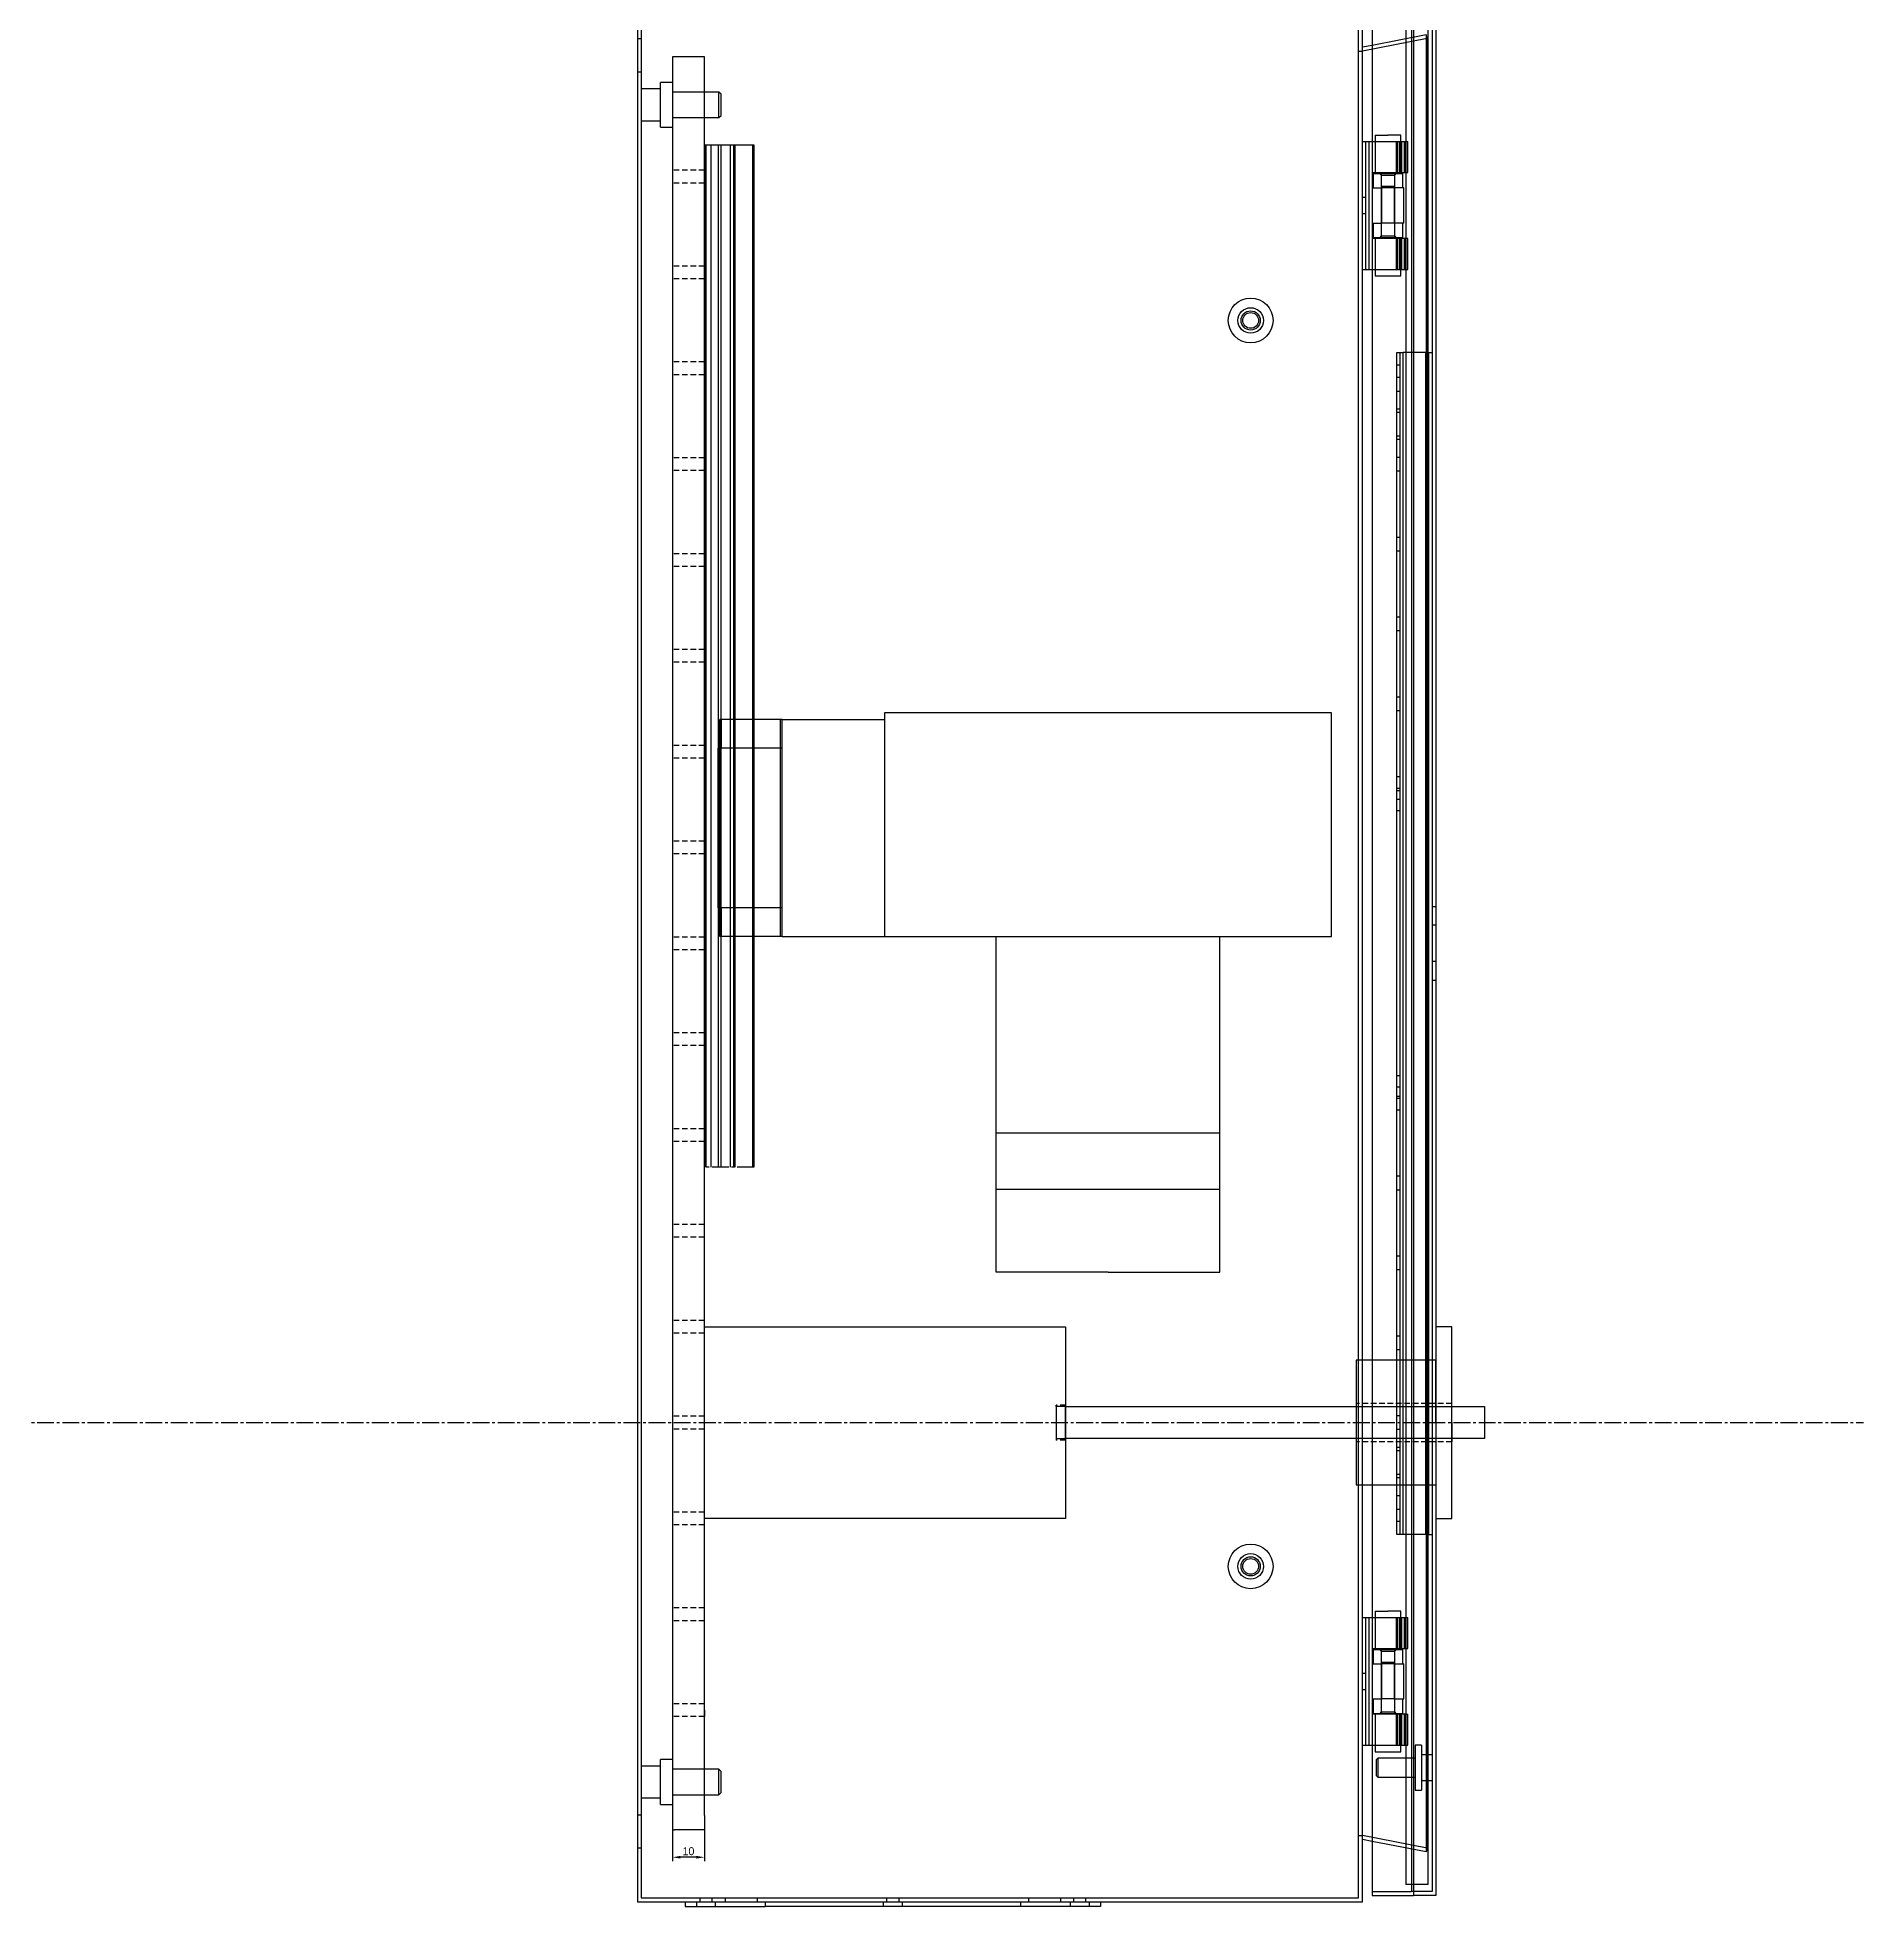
# Model space of a CAD drawing. Header units: millimetres. Extents: x -1071 to 1189, y -428 to 1131.
# Drawn here: x 617 to 1189, y 20 to 605 of the extents above; entities that cross this region are included whole.
import ezdxf

# ---------------------------------------------------------------- set-up
doc = ezdxf.new("R2010")
doc.units = ezdxf.units.MM
doc.header["$LTSCALE"] = 7
doc.header["$MEASUREMENT"] = 0
for name, pattern in [('CENTER2', [1.125, 0.75, -0.125, 0.125, -0.125]), ('DASHED2', [0.375, 0.25, -0.125]), ('phl_thick', [0])]:
    doc.linetypes.add(name, pattern=pattern)
for name, color, linetype in [('BPLATE01', 32, 'Continuous'), ('CAMERA', 161, 'Continuous'), ('CASE01', 1, 'Continuous'), ('CONSTRUCT_LINES', 9, 'CENTER2'), ('LEAD01', 6, 'Continuous'), ('RAIL01', 3, 'CENTER2')]:
    doc.layers.add(name, color=color, linetype=linetype)
doc.dimstyles.new('ISO-25', dxfattribs={"dimtxt": 2.5, "dimasz": 2.5, "dimexe": 1.25, "dimexo": 0.625, "dimtad": 1, "dimtxsty": 'Standard', "dimcen": 2.5, "dimadec": 0, "dimazin": 0, "dimtfac": 1, "dimtmove": 0, "dimatfit": 3, "dimfxl": 1, "dimarcsym": 0})

# ---------------------------------------------------------------- blocks, each defined once
blk = doc.blocks.new('L_CASE01')
for p, q in [((0, 600), (0, 0)), ((0, 600), (227, 600)), ((1.2, 598.8), (225.8, 598.8)), ((1.2, 598.8), (1.2, 1.2)), ((225.8, 1.2), (225.8, 598.8)), ((227, 0), (227, 600)), ((230, 598), (230, 2)), ((230, 598), (243, 598)), ((243, 598), (243, 2)), ((243, 598), (250, 598)), ((250, 598), (250, 2)), ((230, 596.8), (242.38, 596.8)), ((247.6, 594.6), (240.6, 594.6)), ((240.6, 594.6), (240.6, 583.14)), ((242.38, 596.8), (242.38, 3.2)), ((242.38, 596.8), (248.8, 596.8)), ((247.6, 485), (247.6, 594.6)), ((248.8, 596.8), (248.8, 3.2)), ((1.2, 583.15), (0, 583.15)), ((225.8, 579.28), (227, 579.28)), ((247.23, 583.21), (227, 579.28)), ((230, 581.08), (227, 580.5)), ((247, 584.39), (230, 581.08)), ((240.6, 583.14), (240.6, 485)), ((247, 584.39), (247, 15.61)), ((247.23, 583.21), (247, 584.39)), ((247.23, 583.21), (247.23, 16.79)), ((0, 572.85), (1.2, 572.85)), ((11, 569.5), (7.2, 569.5)), ((7.2, 562.5), (7.2, 569.5)), ((11, 569.5), (11, 555.5)), ((7.2, 567.5), (1.2, 567.5)), ((7.2, 555.5), (7.2, 562.5)), ((25.52, 566.5), (11, 566.5)), ((26.2, 565.82), (25.52, 566.5)), ((25.52, 562.5), (25.52, 566.5)), ((25.52, 558.5), (25.52, 562.5)), ((26.2, 562.5), (26.2, 565.82)), ((26.2, 559.18), (26.2, 562.5)), ((1.2, 557.5), (7.2, 557.5)), ((11, 558.5), (13.5, 558.5)), ((13.5, 558.5), (25.52, 558.5)), ((25.52, 558.5), (26.2, 559.18)), ((7.2, 555.5), (11, 555.5)), ((227, 551), (229, 551)), ((228, 551), (228, 511)), ((229, 551), (229, 511)), ((229, 551), (230, 551)), ((230, 551), (239.19, 551)), ((231, 553), (231, 551)), ((231, 553), (235, 553)), ((231, 551), (231, 541.3)), ((239, 553), (235, 553)), ((237.6, 551), (237.6, 541.3)), ((237.84, 551), (237.84, 541.3)), ((238, 541.3), (238, 551)), ((238.46, 551), (238.46, 541.3)), ((238.78, 551), (238.78, 541.3)), ((239, 551), (239, 553)), ((239.19, 551), (240.6, 551)), ((239.19, 551), (239.19, 541.3)), ((240.14, 551), (240.14, 541.3)), ((240.19, 541.3), (240.19, 551)), ((240.6, 551), (241.19, 551)), ((241.08, 551), (241.08, 541.3)), ((241.19, 541.3), (241.19, 551)), ((230.19, 536.5), (230.19, 541.3)), ((230.19, 541.3), (239.19, 541.3)), ((230.35, 541), (230.35, 536.5)), ((230.35, 541), (239.65, 541)), ((232.4, 541), (232.9, 540.5)), ((232.9, 541.3), (232.9, 541)), ((232.9, 541), (232.9, 540.5)), ((232.9, 540.5), (237.1, 540.5)), ((232.9, 540.5), (232.9, 521.5)), ((237.1, 541), (237.1, 541.3)), ((237.1, 540.5), (237.1, 541)), ((237.1, 540.5), (237.6, 541)), ((237.1, 521.5), (237.1, 540.5)), ((239.19, 541.3), (240.6, 541.3)), ((239.65, 536.5), (239.65, 541)), ((240.6, 541.3), (241.19, 541.3)), ((228, 533.5), (227, 533.5)), ((230, 536.5), (233, 536.5)), ((230.19, 525.5), (230.19, 536.5)), ((233, 536.9), (233, 525.5)), ((237, 536.9), (233, 536.9)), ((237, 536.5), (233, 536.5)), ((237, 525.5), (237, 536.9)), ((240, 536.5), (237, 536.5)), ((240, 525.5), (240, 536.5)), ((227, 528.5), (228, 528.5)), ((230, 525.5), (233, 525.5)), ((230.19, 520.7), (230.19, 525.5)), ((230.35, 525.5), (230.35, 521)), ((230.35, 521), (239.65, 521)), ((232.9, 521.5), (232.4, 521)), ((232.9, 521.5), (232.9, 521)), ((232.9, 521.5), (237.1, 521.5)), ((232.9, 521), (232.9, 520.7)), ((237, 525.5), (233, 525.5)), ((240, 525.5), (237, 525.5)), ((237.1, 521), (237.1, 521.5)), ((237.6, 521), (237.1, 521.5)), ((237.1, 520.7), (237.1, 521)), ((239.65, 521), (239.65, 525.5)), ((239.19, 520.7), (230.19, 520.7)), ((231, 520.7), (231, 511)), ((237.6, 520.7), (237.6, 511)), ((237.84, 520.7), (237.84, 511)), ((238, 511), (238, 520.7)), ((238.46, 520.7), (238.46, 511)), ((238.78, 520.7), (238.78, 511)), ((240.6, 520.7), (239.19, 520.7)), ((239.19, 520.7), (239.19, 511)), ((240.14, 520.7), (240.14, 511)), ((240.19, 511), (240.19, 520.7)), ((241.19, 520.7), (240.6, 520.7)), ((241.08, 520.7), (241.08, 511)), ((241.19, 511), (241.19, 520.7)), ((227, 511), (229, 511)), ((229, 511), (230, 511)), ((230, 511), (239.19, 511)), ((231, 511), (231, 509)), ((239, 509), (239, 511)), ((239.19, 511), (240.6, 511)), ((240.6, 511), (241.19, 511)), ((231, 509), (239, 509)), ((237.8, 115), (237.8, 485)), ((237.8, 485), (239.8, 485)), ((238.8, 481), (237.8, 481)), ((238.8, 115), (238.8, 485)), ((239.8, 115), (239.8, 485)), ((246.8, 485), (239.8, 485)), ((240.6, 485), (240.6, 115)), ((246.8, 115), (246.8, 485)), ((246.8, 485), (247.23, 485)), ((247.23, 485), (247.8, 485)), ((247.6, 311.49), (247.6, 485)), ((247.8, 485), (248.8, 485)), ((247.8, 115), (247.8, 485)), ((238.8, 477.1), (237.8, 477.1)), ((237.8, 472.9), (238.8, 472.9)), ((238.8, 467.24), (237.8, 467.24)), ((238.8, 466.2), (237.8, 466.2)), ((238.8, 458.8), (237.8, 458.8)), ((238.8, 457.76), (237.8, 457.76)), ((238.8, 452.1), (237.8, 452.1)), ((237.8, 447.9), (238.8, 447.9)), ((238.8, 427.1), (237.8, 427.1)), ((237.8, 422.9), (238.8, 422.9)), ((238.8, 402.1), (237.8, 402.1)), ((237.8, 397.9), (238.8, 397.9)), ((238.8, 377.1), (237.8, 377.1)), ((237.8, 372.9), (238.8, 372.9)), ((238.8, 352.1), (237.8, 352.1)), ((238.8, 348.5), (237.8, 348.5)), ((237.8, 347.9), (238.8, 347.9)), ((238.8, 345), (237.8, 345)), ((238.8, 341.5), (237.8, 341.5)), ((247.6, 311.5), (247, 311.5)), ((247, 311.33), (247.24, 311.4)), ((247.24, 311.4), (247.32, 311.42)), ((247.32, 311.42), (247.59, 311.5)), ((247.59, 311.5), (247.6, 311.5)), ((250, 311.5), (248.8, 311.5)), ((250, 305.68), (248.8, 305.68)), ((250, 294.32), (248.8, 294.32)), ((250, 294.32), (248.8, 294.32)), ((247.24, 288.61), (247, 288.67)), ((247, 288.5), (247.6, 288.5)), ((247.3, 288.59), (247.24, 288.61)), ((247.58, 288.5), (247.3, 288.59)), ((247.6, 288.5), (247.58, 288.5)), ((247.6, 115), (247.6, 288.51)), ((248.8, 288.5), (250, 288.5)), ((238.8, 258.5), (237.8, 258.5)), ((238.8, 255), (237.8, 255)), ((238.8, 252.1), (237.8, 252.1)), ((238.8, 251.5), (237.8, 251.5)), ((237.8, 247.9), (238.8, 247.9)), ((238.8, 227.1), (237.8, 227.1)), ((237.8, 222.9), (238.8, 222.9)), ((238.8, 202.1), (237.8, 202.1)), ((237.8, 197.9), (238.8, 197.9)), ((238.8, 177.1), (237.8, 177.1)), ((237.8, 172.9), (238.8, 172.9)), ((238.8, 152.1), (237.8, 152.1)), ((237.8, 147.9), (238.8, 147.9)), ((238.8, 142.24), (237.8, 142.24)), ((238.8, 141.2), (237.8, 141.2)), ((238.8, 133.8), (237.8, 133.8)), ((238.8, 132.76), (237.8, 132.76)), ((238.8, 127.1), (237.8, 127.1)), ((237.8, 122.9), (238.8, 122.9)), ((238.8, 119), (237.8, 119)), ((239.8, 115), (237.8, 115)), ((246.8, 115), (239.8, 115)), ((240.6, 115), (240.6, 16.86)), ((246.8, 115), (247.23, 115)), ((247.23, 115), (247.8, 115)), ((247.6, 5.4), (247.6, 115)), ((247.8, 115), (248.8, 115)), ((227, 89), (229, 89)), ((228, 89), (228, 49)), ((229, 89), (229, 49)), ((229, 89), (230, 89)), ((230, 89), (239.19, 89)), ((231, 91), (231, 89)), ((231, 91), (235, 91)), ((231, 89), (231, 79.3)), ((239, 91), (235, 91)), ((237.6, 89), (237.6, 79.3)), ((237.84, 89), (237.84, 79.3)), ((238, 79.3), (238, 89)), ((238.46, 89), (238.46, 79.3)), ((238.78, 89), (238.78, 79.3)), ((239, 89), (239, 91)), ((239.19, 89), (239.19, 79.3)), ((239.19, 89), (240.6, 89)), ((240.14, 89), (240.14, 79.3)), ((240.19, 79.3), (240.19, 89)), ((240.6, 89), (241.19, 89)), ((241.08, 89), (241.08, 79.3)), ((241.19, 79.3), (241.19, 89)), ((230.19, 79.3), (239.19, 79.3)), ((230.19, 74.5), (230.19, 79.3)), ((230.35, 79), (230.35, 74.5)), ((230.35, 79), (239.65, 79)), ((232.4, 79), (232.9, 78.5)), ((232.9, 79.3), (232.9, 79)), ((232.9, 79), (232.9, 78.5)), ((232.9, 78.5), (237.1, 78.5)), ((232.9, 78.5), (232.9, 59.5)), ((237.1, 79), (237.1, 79.3)), ((237.1, 78.5), (237.1, 79)), ((237.1, 78.5), (237.6, 79)), ((237.1, 59.5), (237.1, 78.5)), ((239.19, 79.3), (240.6, 79.3)), ((239.65, 74.5), (239.65, 79)), ((240.6, 79.3), (241.19, 79.3)), ((228, 71.5), (227, 71.5)), ((230, 74.5), (233, 74.5)), ((230.19, 63.5), (230.19, 74.5)), ((233, 74.9), (233, 63.5)), ((237, 74.9), (233, 74.9)), ((237, 74.5), (233, 74.5)), ((237, 63.5), (237, 74.9)), ((237, 74.5), (240, 74.5)), ((240, 63.5), (240, 74.5)), ((227, 66.5), (228, 66.5)), ((230, 63.5), (233, 63.5)), ((230.19, 58.7), (230.19, 63.5)), ((239.19, 58.7), (230.19, 58.7)), ((230.35, 63.5), (230.35, 59)), ((230.35, 59), (239.65, 59)), ((231, 58.7), (231, 49)), ((232.9, 59.5), (232.4, 59)), ((232.9, 59.5), (232.9, 59)), ((232.9, 59.5), (237.1, 59.5)), ((232.9, 59), (232.9, 58.7)), ((237, 63.5), (233, 63.5)), ((237, 63.5), (240, 63.5)), ((237.1, 59), (237.1, 59.5)), ((237.6, 59), (237.1, 59.5)), ((237.1, 58.7), (237.1, 59)), ((237.6, 58.7), (237.6, 49)), ((237.84, 58.7), (237.84, 49)), ((238, 49), (238, 58.7)), ((238.46, 58.7), (238.46, 49)), ((238.78, 58.7), (238.78, 49)), ((239.19, 58.7), (239.19, 49)), ((240.6, 58.7), (239.19, 58.7)), ((239.65, 59), (239.65, 63.5)), ((240.14, 58.7), (240.14, 49)), ((240.19, 49), (240.19, 58.7)), ((240.6, 58.7), (241.19, 58.7)), ((241.08, 58.7), (241.08, 49)), ((241.19, 49), (241.19, 58.7)), ((227, 49), (229, 49)), ((229, 49), (230, 49)), ((230, 49), (239.19, 49)), ((231, 49), (231, 47)), ((231, 47), (239, 47)), ((239, 47), (239, 49)), ((239.19, 49), (240.6, 49)), ((240.6, 49), (241.19, 49)), ((243.5, 49), (243.5, 35)), ((245.5, 49), (243.5, 49)), ((245.5, 49), (245.5, 35)), ((7.2, 42.5), (1.2, 42.5)), ((11, 44.5), (7.2, 44.5)), ((7.2, 37.5), (7.2, 44.5)), ((11, 44.5), (11, 30.5)), ((13.5, 41.5), (11, 41.5)), ((25.52, 41.5), (13.5, 41.5)), ((25.52, 37.5), (25.52, 41.5)), ((26.2, 40.82), (25.52, 41.5)), ((231.84, 45), (231.3, 44.46)), ((231.3, 44.46), (231.3, 39.54)), ((231.84, 45), (231.84, 39)), ((240.6, 45), (231.84, 45)), ((243.5, 45), (240.6, 45)), ((247.23, 46), (245.5, 46)), ((247.6, 46), (247.23, 46)), ((248.8, 46), (247.6, 46)), ((7.2, 30.5), (7.2, 37.5)), ((25.52, 33.5), (25.52, 37.5)), ((26.2, 37.5), (26.2, 40.82)), ((26.2, 34.18), (26.2, 37.5)), ((231.3, 39.54), (231.84, 39)), ((231.84, 39), (240.6, 39)), ((240.6, 39), (243.5, 39)), ((245.5, 38), (247.23, 38)), ((247.23, 38), (247.6, 38)), ((247.6, 38), (248.8, 38)), ((1.2, 32.5), (7.2, 32.5)), ((7.2, 30.5), (11, 30.5)), ((11, 33.5), (25.52, 33.5)), ((25.52, 33.5), (26.2, 34.18)), ((243.5, 35), (245.5, 35)), ((1.2, 27.15), (0, 27.15)), ((225.8, 20.72), (227, 20.72)), ((247.23, 16.79), (227, 20.72)), ((230, 18.92), (227, 19.5)), ((247, 15.61), (230, 18.92)), ((0, 16.85), (1.2, 16.85)), ((240.6, 16.86), (240.6, 5.4)), ((247.23, 16.79), (247, 15.61)), ((0, 0), (227, 0)), ((1.2, 1.2), (225.8, 1.2)), ((15, 0), (15, -1.5)), ((18.5, 0), (18.5, -1.5)), ((19.55, 1.2), (19.55, 0)), ((23.45, 0), (23.45, 1.2)), ((24.5, -1.5), (24.5, 0)), ((27.5, 1.2), (27.5, 0)), ((37.5, 1.2), (37.5, 0)), ((40, 0), (40, -1.5)), ((77, 0), (77, -1.5)), ((78.05, 1.2), (78.05, 0)), ((81.95, 0), (81.95, 1.2)), ((83, -1.5), (83, 0)), ((120, 0), (120, -1.5)), ((122.5, 1.2), (122.5, 0)), ((132.5, 1.2), (132.5, 0)), ((135.5, 0), (135.5, -1.5)), ((136.55, 1.2), (136.55, 0)), ((140.45, 0), (140.45, 1.2)), ((141.5, -1.5), (141.5, 0)), ((145, 0), (145, -1.5)), ((230, 3.2), (242.38, 3.2)), ((230, 2), (243, 2)), ((247.6, 5.4), (240.6, 5.4)), ((248.8, 3.2), (242.38, 3.2)), ((250, 2), (243, 2)), ((15, -1.5), (40, -1.5)), ((120, -1.5), (40, -1.5)), ((145, -1.5), (120, -1.5))]:
    blk.add_line(p, q)
for centre, radius in [((192, 495), 7), ((192, 495), 4), ((192, 495), 3), ((192, 495), 2.46), ((192, 105), 7), ((192, 105), 4), ((192, 105), 3), ((192, 105), 2.46)]:
    blk.add_circle(centre, radius)
blk = doc.blocks.new('R_BPLATE01')
for p, q in [((0, 550.5), (0, 6.5)), ((5, 550.5), (0, 550.5)), ((10, 550.5), (5, 550.5)), ((10, 0), (10, 550.5)), ((10, 33), (10, 35)), ((10, 33), (10, 31)), ((0, 6.5), (0, 0)), ((0, 0), (0, -4.5)), ((10, 0), (10, -4.5)), ((0, -4.5), (0.63, -4.5)), ((10, -4.5), (0.63, -4.5))]:
    blk.add_line(p, q)
at = {"linetype": 'DASHED2'}
for p, q in [((10, 515), (0, 515)), ((10, 511), (0, 511)), ((10, 485), (0, 485)), ((10, 481), (0, 481)), ((10, 455), (0, 455)), ((10, 451), (0, 451)), ((10, 425), (0, 425)), ((10, 421), (0, 421)), ((10, 395), (0, 395)), ((10, 391), (0, 391)), ((10, 365), (0, 365)), ((10, 361), (0, 361)), ((10, 335), (0, 335)), ((10, 331), (0, 331)), ((10, 305), (0, 305)), ((10, 301), (0, 301)), ((10, 275), (0, 275)), ((10, 271), (0, 271)), ((10, 245), (0, 245)), ((10, 241), (0, 241)), ((10, 215), (0, 215)), ((10, 211), (0, 211)), ((10, 185), (0, 185)), ((10, 181), (0, 181)), ((10, 155), (0, 155)), ((10, 151), (0, 151)), ((10, 125), (0, 125)), ((10, 121), (0, 121)), ((10, 95), (0, 95)), ((10, 91), (0, 91)), ((10, 65), (0, 65)), ((10, 61), (0, 61)), ((10, 35), (0, 35)), ((10, 31), (0, 31))]:
    blk.add_line(p, q, dxfattribs=at)
blk = doc.blocks.new('L_RAIL01')
at = {"linetype": 'phl_thick'}
for p, q in [((0, 10.32265), (320, 10.32265)), ((0, -5.17735), (0, 10.32265)), ((0, 9.92265), (320, 9.92265)), ((0, 4.32265), (320, 4.32265)), ((0, 3.92265), (320, 3.92265)), ((0, 2.92265), (320, 2.92265)), ((0, 0), (320, 0)), ((0, -0.866025), (320, -0.866025)), ((0, -3.175426), (320, -3.175426)), ((0, -4.77735), (320, -4.77735)), ((0, -5.17735), (320, -5.17735))]:
    blk.add_line(p, q, dxfattribs=at)
blk.add_line((320, 10.32265), (320, -5.17735))
blk = doc.blocks.new('L_LEAD01')
at = {"linetype": 'phl_thick'}
for p, q in [((0, 19), (68, 19)), ((0, -0.5), (0, 19)), ((0, 18.5), (9, 18.5)), ((9, 19.5), (59, 19.5)), ((9, -0.5), (9, 19.5)), ((59, -0.5), (59, 19.5)), ((59, 18.5), (68, 18.5)), ((68, -0.5), (68, 19)), ((0, 11.2), (0.000011, 11.2)), ((0, 10.7), (0.000013, 10.7)), ((0, 4.8), (0.000025, 4.8)), ((0, 0.770171), (0.000019, 0.770171)), ((0, 0), (68, 0)), ((9, 0.770171), (9.00002, 0.770171)), ((0, -0.5), (68, -0.5))]:
    blk.add_line(p, q, dxfattribs=at)
blk = doc.blocks.new('T_CAMERA_TEMP')
for p, q in [((105, 105), (105, -35)), ((175, 105), (105, 105)), ((175, -35), (175, 105)), ((0, 35), (0, 70)), ((0, 70), (105, 70)), ((25.95, 70), (25.95, 0)), ((43.58, 70), (43.58, 0)), ((0, 35), (0, 0)), ((0, 0), (105, 0)), ((105, -35), (175, -35))]:
    blk.add_line(p, q)
blk = doc.blocks.new('*D34')
at = {"color": 0, "lineweight": -2}
for p, q in [((815.7, 47.67), (815.7, 34.49)), ((825.7, 48.16), (825.7, 34.49)), ((823.2, 35.74), (818.2, 35.74))]:
    blk.add_line(p, q, dxfattribs=at)
at = {"color": 0}
for points in [[(818.2, 36.16), (818.2, 35.32), (815.7, 35.74)], [(823.2, 35.32), (823.2, 36.16), (825.7, 35.74)]]:
    blk.add_solid(points, dxfattribs=at)
at = {"layer": 'Defpoints', "color": 0}
for p in [(815.7, 48.3), (825.7, 48.79), (815.7, 35.74)]:
    blk.add_point(p, dxfattribs=at)
at = {"color": 0, "insert": (820.7, 37.62), "char_height": 2.5, "attachment_point": 5}
blk.add_mtext('10', dxfattribs=at)

msp = doc.modelspace()

# ---------------------------------------------------------------- linework, layer by layer
for p, q in [((850.004, 391.919), (882.049, 391.919)), ((850.004, 323.919), (882.049, 323.919)), ((825.704, 171.789), (825.704, 201.789)), ((825.704, 201.789), (938.772, 201.789)), ((825.704, 141.789), (825.704, 201.789)), ((938.772, 201.789), (938.772, 141.789)), ((1059.704, 201.789), (1054.704, 201.789)), ((1054.704, 201.789), (1054.704, 141.789)), ((1059.704, 171.789), (1059.704, 201.789)), ((1054.704, 191.289), (1029.704, 191.289)), ((1029.704, 191.289), (1029.704, 152.289)), ((1054.704, 171.789), (1054.704, 191.289)), ((1059.704, 171.789), (1059.704, 191.289)), ((935.772, 176.789), (935.772, 177.289)), ((938.772, 176.789), (935.772, 176.789)), ((935.772, 176.789), (935.772, 166.789)), ((938.772, 176.789), (938.772, 177.289)), ((938.772, 171.789), (938.772, 176.789)), ((938.772, 176.789), (1069.944, 176.789)), ((938.772, 166.789), (938.772, 176.789)), ((1059.704, 171.789), (1059.704, 177.789)), ((1059.704, 171.789), (1059.704, 177.789)), ((1069.944, 176.789), (1069.944, 166.789)), ((1059.704, 141.789), (1059.704, 171.789)), ((1059.704, 171.789), (1059.704, 165.789)), ((935.772, 166.789), (938.772, 166.789)), ((1069.944, 166.789), (938.772, 166.789)), ((938.772, 166.789), (938.772, 166.289)), ((1029.704, 152.289), (1054.704, 152.289)), ((938.772, 141.789), (825.704, 141.789)), ((1054.704, 141.789), (1059.704, 141.789))]:
    msp.add_line(p, q)
at = {"linetype": 'DASHED2'}
for p, q in [((938.772, 177.289), (935.772, 177.289)), ((935.772, 177.289), (935.772, 166.289)), ((1059.704, 177.789), (1029.704, 177.789)), ((938.772, 166.289), (935.772, 166.289)), ((1059.704, 165.789), (1029.704, 165.789))]:
    msp.add_line(p, q, dxfattribs=at)
at = {"layer": 'CONSTRUCT_LINES'}
for p, q in [((-28.923, 171.789), (642.869, 171.789)), ((642.869, 171.789), (1188.602, 171.789))]:
    msp.add_line(p, q, dxfattribs=at)

# ---------------------------------------------------------------- block references
at = {"layer": 'BPLATE01'}
msp.add_blockref('R_BPLATE01', (815.704, 48.789), dxfattribs=at)
at = {"layer": 'CAMERA', "rotation": 89.99999999999999}
msp.add_blockref('T_CAMERA_TEMP', (987.049, 218.919), dxfattribs=at)
at = {"layer": 'CASE01'}
msp.add_blockref('L_CASE01', (804.704, 21.789), dxfattribs=at)
at = {"layer": 'LEAD01', "rotation": 90}
msp.add_blockref('L_LEAD01', (849.504, 323.919), dxfattribs=at)
at = {"layer": 'RAIL01', "rotation": 270}
msp.add_blockref('L_RAIL01', (830.881, 571.789), dxfattribs=at)

# ---------------------------------------------------------------- dimensions: what is measured, and where the dimension line sits
dim = msp.add_linear_dim(base=(815.704, 35.74), p1=(825.704, 48.789), p2=(815.704, 48.298), dimstyle='ISO-25')
dim.commit()
dim.dimension.update_dxf_attribs({"geometry": '*D34', "text_midpoint": (820.704, 37.615)})

doc.saveas('drawing.dxf')
